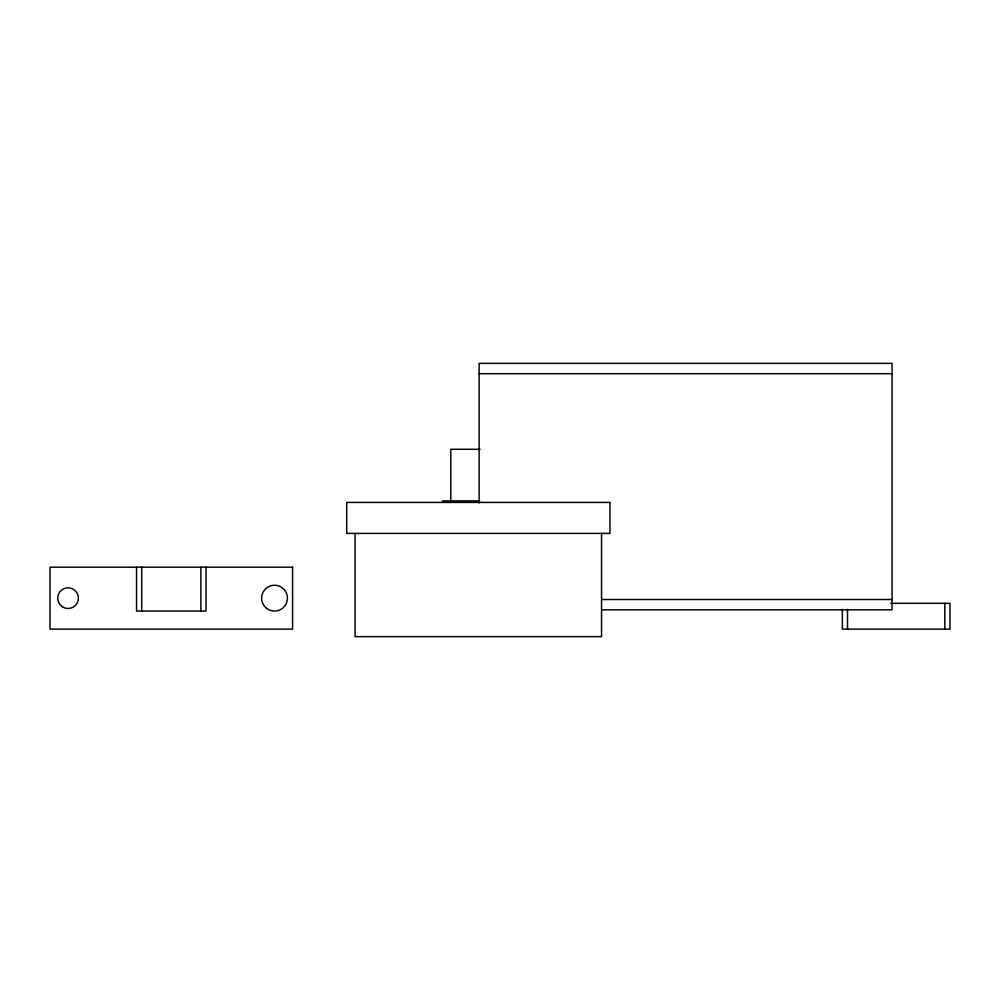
<?xml version="1.0" encoding="UTF-8"?>
<svg xmlns="http://www.w3.org/2000/svg" width="1000" height="1000" viewBox="0 0 1000 1000"><rect width="100%" height="100%" fill="white"/><g stroke="black" fill="none" stroke-linecap="round" stroke-linejoin="round"><path stroke-width="1.5" d="M479.137 373.7L892.05 373.7M480.075 449.288L450.788 449.288L450.788 500.9M442.4 500.9L479.613 500.9M602.225 599.513L892.05 599.513M890.763 603.325L950 603.325L950 629.125L842.35 629.125L842.35 609.388M602.225 609.825L892.05 609.825L892.05 363.375L479.137 363.375L479.137 502.95M944.837 603.325L944.837 629.125M847.513 609.388L847.513 629.125M601.55 533.4L601.55 636.625L355.087 636.625L355.087 533.4M206.038 567.188L206.038 611.062L136.55 611.062L136.55 567.188M200.875 567.188L200.875 611.062M141.713 567.188L141.713 611.062M609.938 502.425L346.7 502.425L346.7 533.4L609.938 533.4L609.938 502.425M292.587 567.188L50 567.188L50 629.125L292.587 629.125L292.587 567.188M266.438 608.212A12.9 12.9 0 0 0 287.275 600.125A12.9 12.9 0 0 0 269.85 586.125A12.9 12.9 0 0 0 266.438 608.212M62.138 606.613A10.325 10.325 0 0 0 78.35 599.062A10.325 10.325 0 0 0 63.712 588.8A10.325 10.325 0 0 0 62.138 606.613"/></g></svg>
